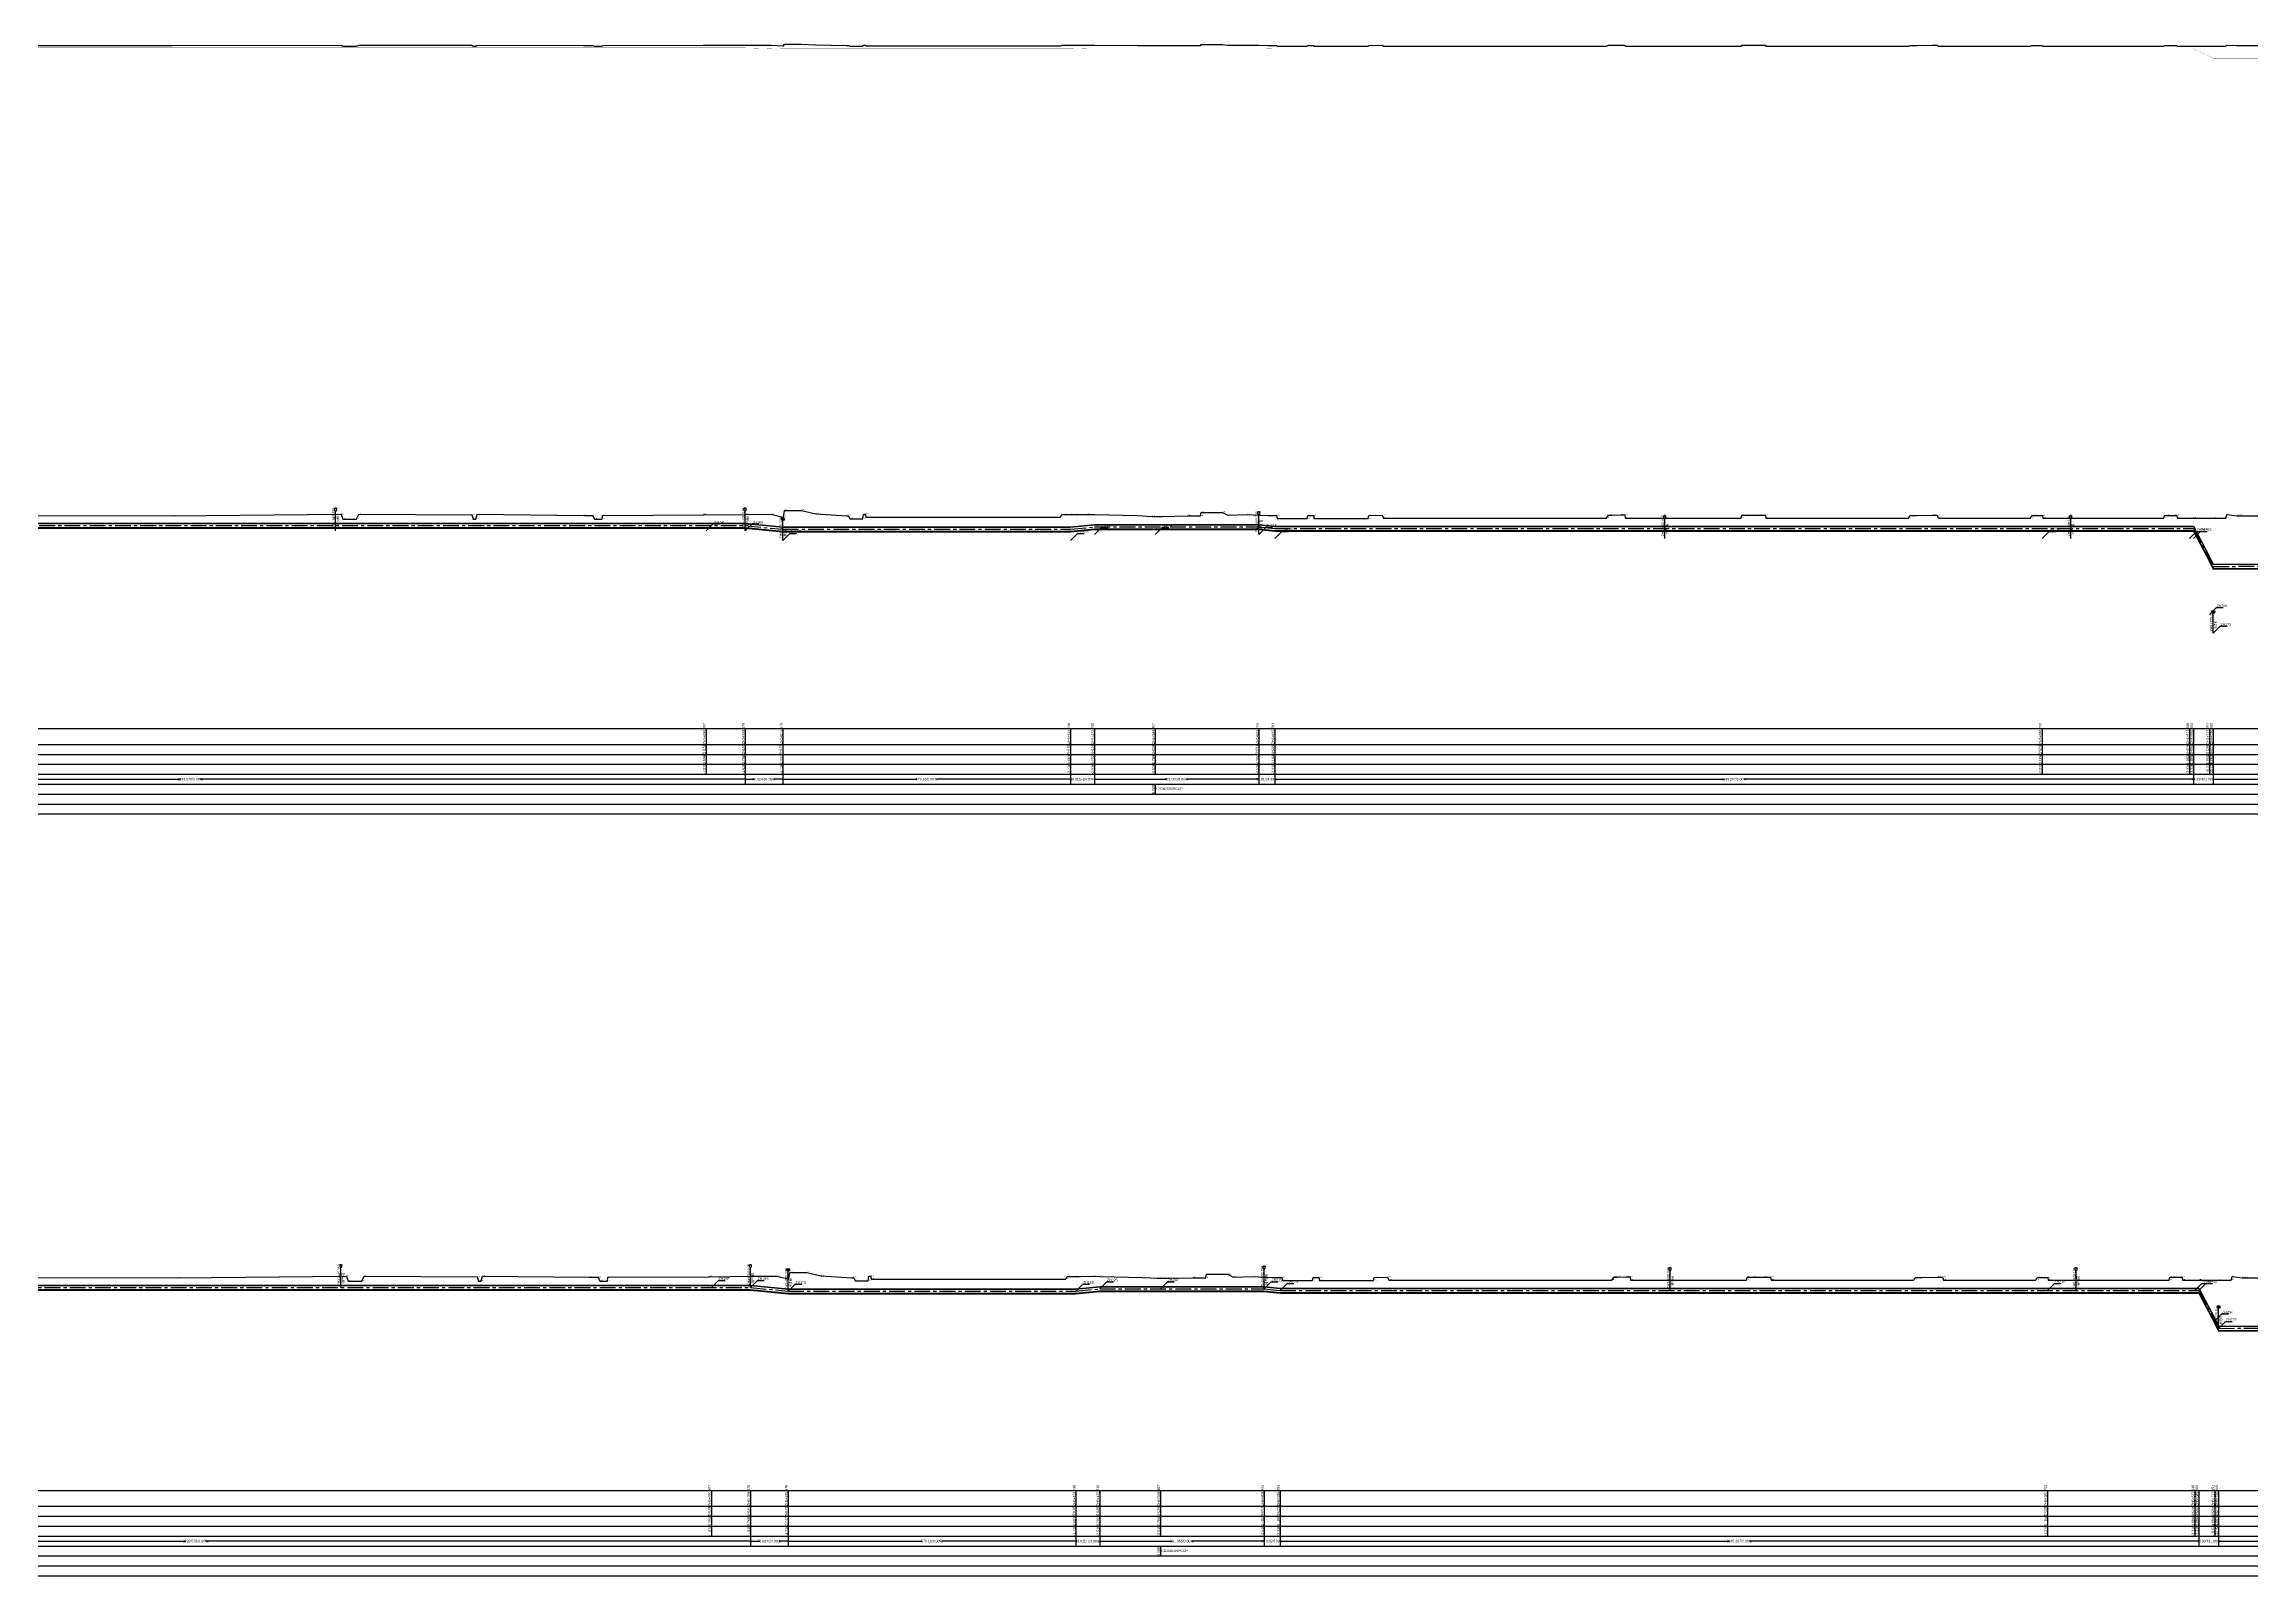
# Model space of a CAD drawing. Header units: millimetres. Extents: x 512630 to 554922, y 2378840 to 2394411.
# Drawn here: x 517593 to 522037, y 2381230 to 2384314 of the extents above; entities that cross this region are included whole.
import ezdxf
from ezdxf.enums import TextEntityAlignment as Align

# ---------------------------------------------------------------- set-up
doc = ezdxf.new("R2010")
doc.units = ezdxf.units.MM
doc.linetypes.add('CENTER', pattern=[50.8, 31.75, -6.35, 6.35, -6.35])
for name, color, linetype in [('pipe', 3, 'Continuous'), ('pipe_cen', 1, 'CENTER'), ('tab', 9, 'Continuous'), ('地形剖面', 4, 'Continuous'), ('地形剖面-交水点已修改', 6, 'Continuous'), ('水工平面管线标注', 3, 'Continuous'), ('纵面管线标注', 3, 'Continuous'), ('附属设施', 2, 'Continuous')]:
    doc.layers.add(name, color=color, linetype=linetype)
doc.styles.get("Standard").update_dxf_attribs({"font": 'arial.ttf'})

# ---------------------------------------------------------------- blocks, each defined once
blk = doc.blocks.new('qin排气阀va')
at = {"layer": '附属设施'}
for points in [[(-1.5, 22.8), (1.5, 22.8)], [(-1, 21), (-1, 22.8)], [(0, 22.8), (0, 23.55)], [(1, 21), (1, 22.8)], [(0, 0), (0, 20)]]:
    blk.add_lwpolyline(points, dxfattribs=at)
blk.add_arc((0, 21), 1, 180, 0, dxfattribs=at)
blk.add_attdef('ZH', text='', height=2.5, rotation=90, dxfattribs=at).set_placement((0, 2), align=Align.BOTTOM_LEFT)
blk.add_attdef('名称', text='', height=2.5, rotation=90, dxfattribs=at).set_placement((1, 4), align=Align.TOP_LEFT)
blk = doc.blocks.new('qin排泥阀vmud')
at = {"layer": '附属设施'}
for points in [[(-1.29, 22.2652), (1.29, 22.2652), (-1.29, 20.7348), (1.29, 20.7348), (-1.29, 22.2652)], [(0, 0), (0, 20)]]:
    blk.add_lwpolyline(points, dxfattribs=at)
blk.add_circle((0, 21.5), 1.5, dxfattribs=at)
blk.add_attdef('ZH', text='', height=2.5, rotation=89.9999985, dxfattribs=at).set_placement((0, 2), align=Align.BOTTOM_LEFT)
blk.add_attdef('名称', text='', height=2.5, rotation=89.9999985, dxfattribs=at).set_placement((1, 4), align=Align.TOP_LEFT)

msp = doc.modelspace()

# ---------------------------------------------------------------- linework, layer by layer
at = {"layer": 'pipe'}
for points in [[(513234.7, 2383185.8), (513868.4, 2383198.4), (514170.9, 2383204.4), (514263.7, 2383206.3), (514498.7, 2383211), (514581.9, 2383212.6), (515118.5, 2383223.3), (515846.5, 2383237.7), (516318.3, 2383247.1), (516723.3, 2383255.1), (516723.4, 2383255.1), (516730.7, 2383255.3), (516767.5, 2383341.8), (516770.7, 2383349.2), (518925.6, 2383349.2), (519004.3, 2383349.2), (519080.3, 2383341.6), (519659.4, 2383341.6), (519707.4, 2383346.4), (519829.6, 2383346.4)], [(513234.7, 2383185.2), (513868.4, 2383197.8), (514170.9, 2383203.8), (514263.7, 2383205.7), (514498.7, 2383210.4), (514581.9, 2383212), (515118.5, 2383222.7), (515846.5, 2383237.1), (516318.3, 2383246.5), (516723.3, 2383254.5), (516723.4, 2383254.5), (516730.7, 2383254.7), (516767.5, 2383341.2), (516770.7, 2383348.6), (518925.6, 2383348.6), (519004.3, 2383348.6), (519080.3, 2383341), (519659.4, 2383341), (519707.4, 2383345.8), (519829.6, 2383345.8)], [(513234.7, 2383177.2), (513868.4, 2383189.8), (514170.9, 2383195.8), (514263.7, 2383197.7), (514498.7, 2383202.4), (514581.9, 2383204), (515118.5, 2383214.7), (515846.5, 2383229.1), (516318.3, 2383238.5), (516723.3, 2383246.5), (516723.4, 2383246.5), (516730.7, 2383246.7), (516767.5, 2383333.2), (516770.7, 2383340.6), (518925.6, 2383340.6), (519004.3, 2383340.6), (519080.3, 2383333), (519659.4, 2383333), (519707.4, 2383337.8), (519829.6, 2383337.8)], [(513234.7, 2383176.6), (513868.4, 2383189.2), (514170.9, 2383195.2), (514263.7, 2383197.1), (514498.7, 2383201.8), (514581.9, 2383203.4), (515118.5, 2383214.1), (515846.5, 2383228.5), (516318.3, 2383237.9), (516723.3, 2383245.9), (516723.4, 2383245.9), (516730.7, 2383246.1), (516767.5, 2383332.6), (516770.7, 2383340), (518925.6, 2383340), (519004.3, 2383340), (519080.3, 2383332.4), (519659.4, 2383332.4), (519707.4, 2383337.2), (519829.6, 2383337.2)], [(513234.7, 2383175.8), (513868.4, 2383188.4), (514170.9, 2383194.4), (514263.7, 2383196.3), (514498.7, 2383201), (514581.9, 2383202.6), (515118.5, 2383213.3), (515846.5, 2383227.7), (516318.3, 2383237.1), (516723.3, 2383245.1), (516723.4, 2383245.1), (516730.7, 2383245.3), (516767.5, 2383331.8), (516770.7, 2383339.2), (518925.6, 2383339.2), (519004.3, 2383339.2), (519080.3, 2383331.6), (519659.4, 2383331.6), (519707.4, 2383336.4), (519829.6, 2383336.4)], [(519829.6, 2383346.4), (520038.5, 2383346.4), (520070.5, 2383343.2), (521614.9, 2383343.2), (521911.7, 2383343.2), (521919.7, 2383343.2), (521951.8, 2383281.8), (521959.7, 2383266.8), (524002.6, 2383275.3), (524139.8, 2383275.9), (524252.3, 2383276.4), (524823.8, 2383278.8), (525003.6, 2383279.5), (525287.8, 2383280.7), (525634.9, 2383282.2), (525912.9, 2383283.3), (526316.6, 2383285), (526485.6, 2383285.7), (526672.8, 2383286.5), (527323.5, 2383289.2)], [(519829.6, 2383345.8), (520038.5, 2383345.8), (520070.5, 2383342.6), (521614.9, 2383342.6), (521911.7, 2383342.6), (521919.7, 2383342.6), (521951.8, 2383281.2), (521959.7, 2383266.2), (524002.6, 2383274.7), (524139.8, 2383275.3), (524252.3, 2383275.8), (524823.8, 2383278.2), (525003.6, 2383278.9), (525287.8, 2383280.1), (525634.9, 2383281.6), (525912.9, 2383282.7), (526316.6, 2383284.4), (526485.6, 2383285.1), (526672.8, 2383285.9), (527323.5, 2383288.6)], [(519829.6, 2383337.8), (520038.5, 2383337.8), (520070.5, 2383334.6), (521614.9, 2383334.6), (521911.7, 2383334.6), (521919.7, 2383334.6), (521951.8, 2383273.2), (521959.7, 2383258.2), (524002.6, 2383266.7), (524139.8, 2383267.3), (524252.3, 2383267.8), (524823.8, 2383270.2), (525003.6, 2383270.9), (525287.8, 2383272.1), (525634.9, 2383273.6), (525912.9, 2383274.7), (526316.6, 2383276.4), (526485.6, 2383277.1), (526672.8, 2383277.9), (527323.5, 2383280.6)], [(519829.6, 2383337.2), (520038.5, 2383337.2), (520070.5, 2383334), (521614.9, 2383334), (521911.7, 2383334), (521919.7, 2383334), (521951.8, 2383272.6), (521959.7, 2383257.6), (524002.6, 2383266.1), (524139.8, 2383266.7), (524252.3, 2383267.2), (524823.8, 2383269.6), (525003.6, 2383270.3), (525287.8, 2383271.5), (525634.9, 2383273), (525912.9, 2383274.1), (526316.6, 2383275.8), (526485.6, 2383276.5), (526672.8, 2383277.3), (527323.5, 2383280)], [(519829.6, 2383336.4), (520038.5, 2383336.4), (520070.5, 2383333.2), (521614.9, 2383333.2), (521911.7, 2383333.2), (521919.7, 2383333.2), (521951.8, 2383271.8), (521959.7, 2383256.8), (524002.6, 2383265.3), (524139.8, 2383265.9), (524252.3, 2383266.4), (524823.8, 2383268.8), (525003.6, 2383269.5), (525287.8, 2383270.7), (525634.9, 2383272.2), (525912.9, 2383273.3), (526316.6, 2383275), (526485.6, 2383275.7), (526672.8, 2383276.5), (527323.5, 2383279.2)], [(513245.4, 2381651.7), (513879.1, 2381664.2), (514181.6, 2381670.3), (514274.4, 2381672.1), (514509.4, 2381676.8), (514592.6, 2381678.4), (515129.2, 2381689.1), (515857.2, 2381703.5), (516329, 2381712.9), (516734, 2381721), (516734.1, 2381721), (516741.4, 2381721.1), (516778.2, 2381807.6), (516781.4, 2381815), (518936.3, 2381815), (519015, 2381815), (519091, 2381807.4), (519670.1, 2381807.4), (519718.1, 2381812.2), (519840.3, 2381812.2)], [(513245.4, 2381651.1), (513879.1, 2381663.6), (514181.6, 2381669.7), (514274.4, 2381671.5), (514509.4, 2381676.2), (514592.6, 2381677.8), (515129.2, 2381688.5), (515857.2, 2381702.9), (516329, 2381712.3), (516734, 2381720.4), (516734.1, 2381720.4), (516741.4, 2381720.5), (516778.2, 2381807), (516781.4, 2381814.4), (518936.3, 2381814.4), (519015, 2381814.4), (519091, 2381806.8), (519670.1, 2381806.8), (519718.1, 2381811.6), (519840.3, 2381811.6)], [(513245.4, 2381643.1), (513879.1, 2381655.6), (514181.6, 2381661.7), (514274.4, 2381663.5), (514509.4, 2381668.2), (514592.6, 2381669.8), (515129.2, 2381680.5), (515857.2, 2381694.9), (516329, 2381704.3), (516734, 2381712.4), (516734.1, 2381712.4), (516741.4, 2381712.5), (516778.2, 2381799), (516781.4, 2381806.4), (518936.3, 2381806.4), (519015, 2381806.4), (519091, 2381798.8), (519670.1, 2381798.8), (519718.1, 2381803.6), (519840.3, 2381803.6)], [(513245.4, 2381642.5), (513879.1, 2381655), (514181.6, 2381661.1), (514274.4, 2381662.9), (514509.4, 2381667.6), (514592.6, 2381669.2), (515129.2, 2381679.9), (515857.2, 2381694.3), (516329, 2381703.7), (516734, 2381711.8), (516734.1, 2381711.8), (516741.4, 2381711.9), (516778.2, 2381798.4), (516781.4, 2381805.8), (518936.3, 2381805.8), (519015, 2381805.8), (519091, 2381798.2), (519670.1, 2381798.2), (519718.1, 2381803), (519840.3, 2381803)], [(513245.4, 2381641.7), (513879.1, 2381654.2), (514181.6, 2381660.3), (514274.4, 2381662.1), (514509.4, 2381666.8), (514592.6, 2381668.4), (515129.2, 2381679.1), (515857.2, 2381693.5), (516329, 2381702.9), (516734, 2381711), (516734.1, 2381711), (516741.4, 2381711.1), (516778.2, 2381797.6), (516781.4, 2381805), (518936.3, 2381805), (519015, 2381805), (519091, 2381797.4), (519670.1, 2381797.4), (519718.1, 2381802.2), (519840.3, 2381802.2)], [(519840.3, 2381812.2), (520049.2, 2381812.2), (520081.2, 2381809), (521625.7, 2381809), (521922.4, 2381809), (521930.4, 2381809), (521962.6, 2381747.6), (521970.4, 2381732.6), (524013.3, 2381741.1), (524150.6, 2381741.7), (524263, 2381742.2), (524834.5, 2381744.6), (525014.3, 2381745.3), (525298.5, 2381746.5), (525645.6, 2381748), (525923.6, 2381749.1), (526327.3, 2381750.8), (526496.4, 2381751.5), (526683.5, 2381752.3), (527334.2, 2381755.1)], [(519840.3, 2381811.6), (520049.2, 2381811.6), (520081.2, 2381808.4), (521625.7, 2381808.4), (521922.4, 2381808.4), (521930.4, 2381808.4), (521962.6, 2381747), (521970.4, 2381732), (524013.3, 2381740.5), (524150.6, 2381741.1), (524263, 2381741.6), (524834.5, 2381744), (525014.3, 2381744.7), (525298.5, 2381745.9), (525645.6, 2381747.4), (525923.6, 2381748.5), (526327.3, 2381750.2), (526496.4, 2381750.9), (526683.5, 2381751.7), (527334.2, 2381754.5)], [(519840.3, 2381803.6), (520049.2, 2381803.6), (520081.2, 2381800.4), (521625.7, 2381800.4), (521922.4, 2381800.4), (521930.4, 2381800.4), (521962.6, 2381739), (521970.4, 2381724), (524013.3, 2381732.5), (524150.6, 2381733.1), (524263, 2381733.6), (524834.5, 2381736), (525014.3, 2381736.7), (525298.5, 2381737.9), (525645.6, 2381739.4), (525923.6, 2381740.5), (526327.3, 2381742.2), (526496.4, 2381742.9), (526683.5, 2381743.7), (527334.2, 2381746.5)], [(519840.3, 2381803), (520049.2, 2381803), (520081.2, 2381799.8), (521625.7, 2381799.8), (521922.4, 2381799.8), (521930.4, 2381799.8), (521962.6, 2381738.4), (521970.4, 2381723.4), (524013.3, 2381731.9), (524150.6, 2381732.5), (524263, 2381733), (524834.5, 2381735.4), (525014.3, 2381736.1), (525298.5, 2381737.3), (525645.6, 2381738.8), (525923.6, 2381739.9), (526327.3, 2381741.6), (526496.4, 2381742.3), (526683.5, 2381743.1), (527334.2, 2381745.9)], [(519840.3, 2381802.2), (520049.2, 2381802.2), (520081.2, 2381799), (521625.7, 2381799), (521922.4, 2381799), (521930.4, 2381799), (521962.6, 2381737.6), (521970.4, 2381722.6), (524013.3, 2381731.1), (524150.6, 2381731.7), (524263, 2381732.2), (524834.5, 2381734.6), (525014.3, 2381735.3), (525298.5, 2381736.5), (525645.6, 2381738), (525923.6, 2381739.1), (526327.3, 2381740.8), (526496.4, 2381741.5), (526683.5, 2381742.3), (527334.2, 2381745.1)]]:
    msp.add_lwpolyline(points, dxfattribs=at)
at = {"layer": 'pipe_cen'}
for points in [[(513234.7, 2383181.2), (516723.3, 2383250.5), (516723.4, 2383250.5), (516730.7, 2383250.7), (516767.5, 2383337.2), (516770.7, 2383344.6), (519004.3, 2383344.6), (519080.3, 2383337), (519659.4, 2383337), (519707.4, 2383341.8), (520038.5, 2383341.8), (520070.5, 2383338.6), (521919.7, 2383338.6), (521959.7, 2383262.2), (527771.1, 2383286.5)], [(513245.4, 2381647.1), (516734, 2381716.4), (516734.1, 2381716.4), (516741.4, 2381716.5), (516778.2, 2381803), (516781.4, 2381810.4), (519015, 2381810.4), (519091, 2381802.8), (519670.1, 2381802.8), (519718.1, 2381807.6), (520049.2, 2381807.6), (520081.2, 2381804.4), (521930.4, 2381804.4), (521970.4, 2381728), (527781.8, 2381752.3)]]:
    msp.add_lwpolyline(points, dxfattribs=at)
at = {"layer": 'tab'}
for points in [[(513172.7, 2382935.8), (554875.9, 2382935.8)], [(518925.6, 2382935.8), (518925.6, 2382843.8)], [(519004.3, 2382935.8), (519004.3, 2382843.8)], [(519080.3, 2382935.8), (519080.3, 2382843.8)], [(519659.4, 2382935.8), (519659.4, 2382843.8)], [(519707.4, 2382935.8), (519707.4, 2382843.8)], [(519829.6, 2382935.8), (519829.6, 2382843.8)], [(520038.5, 2382935.8), (520038.5, 2382843.8)], [(520070.5, 2382935.8), (520070.5, 2382843.8)], [(521614.9, 2382935.8), (521614.9, 2382843.8)], [(521911.7, 2382935.8), (521911.7, 2382843.8)], [(521919.7, 2382935.8), (521919.7, 2382843.8)], [(521951.8, 2382935.8), (521951.8, 2382843.8)], [(521959.7, 2382935.8), (521959.7, 2382843.8)], [(513172.7, 2382903.8), (554875.9, 2382903.8)], [(513172.7, 2382883.8), (554875.9, 2382883.8)], [(513172.7, 2382863.8), (554875.9, 2382863.8)], [(513172.7, 2382843.8), (554875.9, 2382843.8)], [(513172.7, 2382823.8), (554875.9, 2382823.8)], [(516770.7, 2382833.8), (516773.7, 2382833.8), (517867.5, 2382833.8)], [(519004.3, 2382833.8), (519001.3, 2382833.8), (517907.5, 2382833.8)], [(519004.3, 2382843.8), (519004.3, 2382823.8)], [(519004.3, 2382833.8), (519007.3, 2382833.8), (519022.3, 2382833.8)], [(519080.3, 2382833.8), (519077.3, 2382833.8), (519062.3, 2382833.8)], [(519080.3, 2382843.8), (519080.3, 2382823.8)], [(519080.3, 2382833.8), (519083.3, 2382833.8), (519349.8, 2382833.8)], [(519659.4, 2382833.8), (519656.4, 2382833.8), (519389.8, 2382833.8)], [(519659.4, 2382843.8), (519659.4, 2382823.8)], [(519707.4, 2382843.8), (519707.4, 2382823.8)], [(519707.4, 2382833.8), (519710.4, 2382833.8), (519853, 2382833.8)], [(519829.6, 2382823.8), (519829.6, 2382803.8)], [(520038.5, 2382833.8), (520035.5, 2382833.8), (519893, 2382833.8)], [(520038.5, 2382843.8), (520038.5, 2382823.8)], [(520070.5, 2382843.8), (520070.5, 2382823.8)], [(520070.5, 2382833.8), (520073.5, 2382833.8), (520975.1, 2382833.8)], [(521919.7, 2382833.8), (521916.7, 2382833.8), (521015.1, 2382833.8)], [(521919.7, 2382843.8), (521919.7, 2382823.8)], [(521959.7, 2382843.8), (521959.7, 2382823.8)], [(521959.7, 2382833.8), (521962.7, 2382833.8), (524845.4, 2382833.8)], [(513172.7, 2382803.8), (554875.9, 2382803.8)], [(513172.7, 2382783.8), (554875.9, 2382783.8)], [(513172.7, 2382763.8), (554875.9, 2382763.8)], [(513183.4, 2381401.7), (554886.6, 2381401.7)], [(518936.3, 2381401.7), (518936.3, 2381309.7)], [(519015, 2381401.7), (519015, 2381309.7)], [(519091, 2381401.7), (519091, 2381309.7)], [(519670.1, 2381401.7), (519670.1, 2381309.7)], [(519718.1, 2381401.7), (519718.1, 2381309.7)], [(519840.3, 2381401.7), (519840.3, 2381309.7)], [(520049.2, 2381401.7), (520049.2, 2381309.7)], [(520081.2, 2381401.7), (520081.2, 2381309.7)], [(521625.7, 2381401.7), (521625.7, 2381309.7)], [(521922.4, 2381401.7), (521922.4, 2381309.7)], [(521930.4, 2381401.7), (521930.4, 2381309.7)], [(521962.6, 2381401.7), (521962.6, 2381309.7)], [(521970.4, 2381401.7), (521970.4, 2381309.7)], [(513183.4, 2381369.7), (554886.6, 2381369.7)], [(513183.4, 2381349.7), (554886.6, 2381349.7)], [(513183.4, 2381329.7), (554886.6, 2381329.7)], [(513183.4, 2381309.7), (554886.6, 2381309.7)], [(519015, 2381309.7), (519015, 2381289.7)], [(519091, 2381309.7), (519091, 2381289.7)], [(519670.1, 2381309.7), (519670.1, 2381289.7)], [(519718.1, 2381309.7), (519718.1, 2381289.7)], [(520049.2, 2381309.7), (520049.2, 2381289.7)], [(520081.2, 2381309.7), (520081.2, 2381289.7)], [(521930.4, 2381309.7), (521930.4, 2381289.7)], [(521970.4, 2381309.7), (521970.4, 2381289.7)], [(513183.4, 2381289.7), (554886.6, 2381289.7)], [(513183.4, 2381269.7), (554886.6, 2381269.7)], [(516781.4, 2381299.7), (516784.4, 2381299.7), (517878.2, 2381299.7)], [(519015, 2381299.7), (519012, 2381299.7), (517918.2, 2381299.7)], [(519015, 2381299.7), (519018, 2381299.7), (519033, 2381299.7)], [(519091, 2381299.7), (519088, 2381299.7), (519073, 2381299.7)], [(519091, 2381299.7), (519094, 2381299.7), (519360.6, 2381299.7)], [(519670.1, 2381299.7), (519667.1, 2381299.7), (519400.6, 2381299.7)], [(519718.1, 2381299.7), (519721.1, 2381299.7), (519863.7, 2381299.7)], [(519840.3, 2381289.7), (519840.3, 2381269.7)], [(520049.2, 2381299.7), (520046.2, 2381299.7), (519903.7, 2381299.7)], [(520081.2, 2381299.7), (520084.2, 2381299.7), (520985.8, 2381299.7)], [(521930.4, 2381299.7), (521927.4, 2381299.7), (521025.8, 2381299.7)], [(521970.4, 2381299.7), (521973.4, 2381299.7), (524856.1, 2381299.7)], [(513183.4, 2381249.7), (554886.6, 2381249.7)], [(513183.4, 2381229.7), (554886.6, 2381229.7)]]:
    msp.add_lwpolyline(points, dxfattribs=at)
at = {"layer": '地形剖面', "color": 56, "linetype": 'Continuous'}
msp.add_lwpolyline([(516863, 2384311.3), (517851.5, 2384311.1), (518191.3, 2384312), (518194.4, 2384309.5), (518222, 2384309.5), (518226.6, 2384312), (518453.9, 2384311.6), (518456.9, 2384309.5), (518462.3, 2384309.5), (518464.6, 2384312), (518679.2, 2384311.4), (518697.9, 2384311.4), (518701, 2384309.5), (518716.6, 2384309.5), (518717.3, 2384311.4), (518919.6, 2384311.7), (518921, 2384311.7), (519004.3, 2384311.8), (519057, 2384312), (519080.3, 2384310.5), (519081.3, 2384310.5), (519083.5, 2384313.9), (519117.9, 2384313.9), (519146.9, 2384312.2), (519208.2, 2384311.2), (519212.3, 2384311.2), (519215.4, 2384309.7), (519241.4, 2384309.7), (519242.8, 2384311.9), (519246.9, 2384311.9), (519247.6, 2384310.5), (519639.2, 2384310.5), (519641.7, 2384311.8), (519659.4, 2384311.8), (519668.6, 2384311.8), (519693.7, 2384311.9), (519707.4, 2384311.8), (519793.9, 2384311.3), (519824, 2384310.9), (519843.9, 2384310.9), (519894.5, 2384311.2), (519920.9, 2384311.1), (519922.3, 2384312.9), (519965.1, 2384312.9), (519975.9, 2384311.5), (520015.3, 2384311.8), (520038.5, 2384311.5), (520056.4, 2384311.3), (520065.5, 2384311.3), (520070.5, 2384311.3), (520074.2, 2384311.3), (520075.3, 2384309.8), (520135.8, 2384309.8), (520137, 2384311.3), (520149, 2384311.3), (520149.4, 2384309.8), (520258.6, 2384309.8), (520259.7, 2384311.3), (520286.9, 2384311.5), (520289.1, 2384310), (520738.1, 2384310), (520742, 2384311.5), (520749.4, 2384311.5), (520767.1, 2384311.6), (520775.3, 2384311.6), (520775.9, 2384310), (521009.3, 2384310), (521010.5, 2384311.5), (521023.4, 2384311.5), (521045.2, 2384311.5), (521057.8, 2384311.5), (521058.7, 2384310), (521346.2, 2384310), (521348.6, 2384311.3), (521363.3, 2384311.3), (521394.7, 2384311.5), (521404.2, 2384311.5), (521405.6, 2384310), (521592, 2384310), (521594.7, 2384311.3), (521600.6, 2384311.3), (521613.2, 2384311.3), (521616, 2384311.3), (521616.6, 2384310), (521860.1, 2384310), (521861.6, 2384311.4), (521866.1, 2384311.4), (521880.2, 2384311.4), (521886.2, 2384311.4), (521886.8, 2384310), (521919.7, 2384310), (521959.7, 2384310), (521984.9, 2384310), (521987, 2384311.8), (522007.3, 2384311.2), (522013.4, 2384311.2), (522055.8, 2384311.1)], dxfattribs=at)
at = {"layer": '地形剖面'}
for points in [[(516863, 2383364.6), (517851.5, 2383363.8), (518191.3, 2383367.4), (518194.4, 2383357.4), (518222, 2383357.4), (518226.6, 2383367.4), (518453.9, 2383365.8), (518456.9, 2383357.4), (518462.3, 2383357.4), (518464.6, 2383367.4), (518679.2, 2383365), (518697.9, 2383365), (518701, 2383357.4), (518716.6, 2383357.4), (518717.3, 2383365), (518919.6, 2383366.2), (518921, 2383366.2), (519004.3, 2383366.9), (519004.3, 2383366.9), (519057, 2383367.4), (519080.3, 2383361.7), (519080.3, 2383361.7), (519081.3, 2383361.4), (519083.5, 2383375), (519117.9, 2383375), (519146.9, 2383368.2), (519208.2, 2383364.2), (519212.3, 2383364.2), (519215.4, 2383358.2), (519241.4, 2383358.2), (519242.8, 2383367), (519246.9, 2383367), (519247.6, 2383361.4), (519639.2, 2383361.4), (519641.7, 2383366.6), (519659.4, 2383366.6), (519659.4, 2383366.6), (519668.6, 2383366.6), (519693.7, 2383367), (519707.4, 2383366.7), (519707.4, 2383366.7), (519793.9, 2383364.6), (519824, 2383363), (519843.9, 2383363), (519894.5, 2383364.2), (519920.9, 2383363.8), (519922.3, 2383371), (519965.1, 2383371), (519975.9, 2383365.4), (520015.3, 2383366.6), (520038.5, 2383365.5), (520038.5, 2383365.5), (520056.4, 2383364.6), (520065.5, 2383364.6), (520070.5, 2383364.6), (520070.5, 2383364.6), (520074.2, 2383364.6), (520075.3, 2383358.6), (520135.8, 2383358.6), (520137, 2383364.6), (520149, 2383364.6), (520149.4, 2383358.6), (520258.6, 2383358.6), (520259.7, 2383364.6), (520286.9, 2383365.4), (520289.1, 2383359.4), (520738.1, 2383359.4), (520742, 2383365.4), (520749.4, 2383365.4), (520767.1, 2383365.8), (520775.3, 2383365.8), (520775.9, 2383359.4), (521009.3, 2383359.4), (521010.5, 2383365.4), (521023.4, 2383365.4), (521045.2, 2383365.4), (521057.8, 2383365.4), (521058.7, 2383359.4), (521346.2, 2383359.4), (521348.6, 2383364.6), (521363.3, 2383364.6), (521394.7, 2383365.4), (521404.2, 2383365.4), (521405.6, 2383359.4), (521592, 2383359.4), (521594.7, 2383364.6), (521600.6, 2383364.6), (521613.2, 2383364.6), (521616, 2383364.6), (521616.6, 2383359.4), (521860.1, 2383359.4), (521861.6, 2383365), (521866.1, 2383365), (521880.2, 2383365), (521886.2, 2383365), (521886.8, 2383359.4), (521919.7, 2383359.4), (521919.7, 2383359.4), (521959.7, 2383359.4), (521959.7, 2383359.4), (521984.9, 2383359.4), (521987, 2383366.6), (522007.3, 2383364.2), (522013.4, 2383364.2), (522055.8, 2383363.8)], [(516873.7, 2381830.4), (517862.2, 2381829.6), (518202, 2381833.2), (518205.1, 2381823.2), (518232.7, 2381823.2), (518237.4, 2381833.2), (518464.6, 2381831.6), (518467.6, 2381823.2), (518473, 2381823.2), (518475.4, 2381833.2), (518689.9, 2381830.8), (518708.6, 2381830.8), (518711.7, 2381823.2), (518727.4, 2381823.2), (518728.1, 2381830.8), (518930.3, 2381832), (518931.7, 2381832), (519015, 2381832.8), (519015, 2381832.8), (519067.7, 2381833.2), (519091, 2381827.5), (519091, 2381827.5), (519092, 2381827.2), (519094.2, 2381840.8), (519128.6, 2381840.8), (519157.6, 2381834), (519218.9, 2381830), (519223, 2381830), (519226.1, 2381824), (519252.1, 2381824), (519253.6, 2381832.8), (519257.6, 2381832.8), (519258.3, 2381827.2), (519649.9, 2381827.2), (519652.5, 2381832.4), (519670.1, 2381832.4), (519670.1, 2381832.4), (519679.3, 2381832.4), (519704.4, 2381832.8), (519718.1, 2381832.5), (519718.1, 2381832.5), (519804.7, 2381830.4), (519834.7, 2381828.8), (519854.6, 2381828.8), (519905.2, 2381830), (519931.6, 2381829.6), (519933.1, 2381836.8), (519975.8, 2381836.8), (519986.6, 2381831.2), (520026, 2381832.4), (520049.2, 2381831.3), (520049.2, 2381831.3), (520067.1, 2381830.4), (520076.2, 2381830.4), (520081.2, 2381830.4), (520081.2, 2381830.4), (520084.9, 2381830.4), (520086, 2381824.4), (520146.5, 2381824.4), (520147.8, 2381830.4), (520159.7, 2381830.4), (520160.1, 2381824.4), (520269.3, 2381824.4), (520270.4, 2381830.4), (520297.6, 2381831.2), (520299.8, 2381825.2), (520748.8, 2381825.2), (520752.7, 2381831.2), (520760.1, 2381831.2), (520777.8, 2381831.6), (520786, 2381831.6), (520786.6, 2381825.2), (521020, 2381825.2), (521021.3, 2381831.2), (521034.1, 2381831.2), (521055.9, 2381831.2), (521068.6, 2381831.2), (521069.5, 2381825.2), (521357, 2381825.2), (521359.3, 2381830.4), (521374, 2381830.4), (521405.4, 2381831.2), (521414.9, 2381831.2), (521416.3, 2381825.2), (521602.8, 2381825.2), (521605.4, 2381830.4), (521611.4, 2381830.4), (521623.9, 2381830.4), (521626.7, 2381830.4), (521627.3, 2381825.2), (521870.8, 2381825.2), (521872.3, 2381830.8), (521876.8, 2381830.8), (521890.9, 2381830.8), (521896.9, 2381830.8), (521897.5, 2381825.2), (521930.4, 2381825.2), (521930.4, 2381825.2), (521970.4, 2381825.2), (521970.4, 2381825.2), (521995.7, 2381825.2), (521997.7, 2381832.4), (522018.1, 2381830), (522024.1, 2381830), (522066.5, 2381829.6)]]:
    msp.add_lwpolyline(points, dxfattribs=at)
at = {"layer": '地形剖面-交水点已修改', "color": 1, "linetype": 'CENTER', "const_width": 0.25}
msp.add_lwpolyline([(513234.7, 2384265.4), (516730.7, 2384282.8), (516770.7, 2384306.3), (519004.3, 2384306.3), (519080.3, 2384304.4), (519659.4, 2384304.4), (519707.4, 2384305.6), (520038.5, 2384305.6), (520070.5, 2384304.8), (521919.7, 2384304.8), (521959.7, 2384285.6), (524139.8, 2384287.9), (524823.8, 2384288.6), (527782.7, 2384291.7), (527822.7, 2384304.2), (529416.9, 2384304.2), (529808.6, 2384304.9), (530661.5, 2384304.9), (530713.4, 2384304.5), (530992.7, 2384304.5), (531032.7, 2384293.4), (533269.7, 2384291.2), (533289.7, 2384304), (533623.7, 2384304)], dxfattribs=at)
at = {"layer": '纵面管线标注', "color": 9}
for points in [[(518925.6, 2383333.7), (518939.7, 2383347.8), (518953.2, 2383347.8)], [(519004.3, 2383333.7), (519018.4, 2383347.8), (519031.9, 2383347.8)], [(519080.3, 2383314.7), (519094.4, 2383328.8), (519107.9, 2383328.8)], [(519659.4, 2383314.7), (519673.6, 2383328.8), (519687.1, 2383328.8)], [(519707.4, 2383326.7), (519721.6, 2383340.8), (519735.1, 2383340.8)], [(519829.6, 2383326.7), (519843.7, 2383340.8), (519857.2, 2383340.8)], [(520038.5, 2383326.7), (520052.6, 2383340.8), (520066.1, 2383340.8)], [(520070.5, 2383318.7), (520084.6, 2383332.8), (520098.1, 2383332.8)], [(521614.9, 2383318.7), (521629.1, 2383332.8), (521642.6, 2383332.8)], [(521911.7, 2383318.7), (521925.9, 2383332.8), (521939.4, 2383332.8)], [(521919.7, 2383318.7), (521933.8, 2383332.8), (521947.3, 2383332.8)], [(521951.8, 2383165.1), (521966, 2383179.2), (521979.5, 2383179.2)], [(521959.7, 2383127.6), (521973.8, 2383141.7), (521987.3, 2383141.7)], [(518936.3, 2381810.4), (518950.4, 2381824.6), (518963.9, 2381824.6)], [(519015, 2381810.4), (519029.1, 2381824.6), (519042.6, 2381824.6)], [(519091, 2381802.8), (519105.1, 2381817), (519118.6, 2381817)], [(519670.1, 2381802.8), (519684.3, 2381817), (519697.8, 2381817)], [(519718.1, 2381807.6), (519732.3, 2381821.8), (519745.8, 2381821.8)], [(519840.3, 2381807.6), (519854.4, 2381821.8), (519867.9, 2381821.8)], [(520049.2, 2381807.6), (520063.3, 2381821.8), (520076.8, 2381821.8)], [(520081.2, 2381804.4), (520095.3, 2381818.6), (520108.8, 2381818.6)], [(521625.7, 2381804.4), (521639.8, 2381818.6), (521653.3, 2381818.6)], [(521922.4, 2381804.4), (521936.6, 2381818.6), (521950.1, 2381818.6)], [(521930.4, 2381804.4), (521944.5, 2381818.6), (521958, 2381818.6)], [(521962.6, 2381743), (521976.7, 2381757.1), (521990.2, 2381757.1)], [(521970.4, 2381728), (521984.5, 2381742.1), (521998, 2381742.1)]]:
    msp.add_lwpolyline(points, dxfattribs=at)

# ---------------------------------------------------------------- block references
at = {"layer": '附属设施', "xscale": 2, "yscale": 2, "zscale": 2}
for p, values in [((518180, 2383333.7), {'ZH': 'ZH4+945.353', '名称': '排气阀'}), ((519004.3, 2383333.7), {'ZH': 'ZH5+769.578', '名称': '排气阀'}), ((520038.5, 2383326.7), {'ZH': 'ZH6+803.793', '名称': '排气阀'}), ((520855.6, 2383318.7), {'ZH': 'ZH7+620.949', '名称': '排气阀'}), ((521672.8, 2383318.7), {'ZH': 'ZH8+438.105', '名称': '排气阀'}), ((518190.8, 2381810.4), {'ZH': 'ZH4+945.353', '名称': '排气阀'}), ((519015, 2381810.4), {'ZH': 'ZH5+769.578', '名称': '排气阀'}), ((520049.2, 2381807.6), {'ZH': 'ZH6+803.793', '名称': '排气阀'}), ((520866.4, 2381804.4), {'ZH': 'ZH7+620.949', '名称': '排气阀'}), ((521683.5, 2381804.4), {'ZH': 'ZH8+438.105', '名称': '排气阀'})]:
    msp.add_blockref('qin排气阀va', p, dxfattribs=at).add_auto_attribs(values)
at = {"layer": '附属设施'}
ref = msp.add_blockref('qin排泥阀vmud', (519080.3, 2383314.7), dxfattribs=dict(at, xscale=2, yscale=2, zscale=2))
ref.add_attrib('ZH', 'ZH5+845.578', dxfattribs={"height": 5, "rotation": 90, "width": 0.8}).set_placement((519080.3, 2383318.7), align=Align.BOTTOM_LEFT)
ref.add_attrib('名称', '排泥阀', dxfattribs={"height": 5, "rotation": 90, "width": 0.8}).set_placement((519082.3, 2383322.7), align=Align.TOP_LEFT)
ref = msp.add_blockref('qin排泥阀vmud', (521959.7, 2383127.6), dxfattribs=dict(at, xscale=2, yscale=2, zscale=2))
ref.add_attrib('ZH', 'ZH8+725.0', dxfattribs={"height": 5, "rotation": 90, "width": 0.8}).set_placement((521959.7, 2383131.6), align=Align.BOTTOM_LEFT)
ref.add_attrib('名称', '排泥阀', dxfattribs={"height": 5, "rotation": 90, "width": 0.8}).set_placement((521961.7, 2383135.6), align=Align.TOP_LEFT)
ref = msp.add_blockref('qin排泥阀vmud', (519091, 2381802.8), dxfattribs=dict(at, xscale=2, yscale=2, zscale=2))
ref.add_attrib('ZH', 'ZH5+845.578', dxfattribs={"height": 5, "rotation": 90, "width": 0.8}).set_placement((519091, 2381806.8), align=Align.BOTTOM_LEFT)
ref.add_attrib('名称', '排泥阀', dxfattribs={"height": 5, "rotation": 90, "width": 0.8}).set_placement((519093, 2381810.8), align=Align.TOP_LEFT)
ref = msp.add_blockref('qin排泥阀vmud', (521970.4, 2381728), dxfattribs=dict(at, xscale=2, yscale=2, zscale=2))
ref.add_attrib('ZH', 'ZH8+725.0', dxfattribs={"height": 5, "rotation": 90, "width": 0.8}).set_placement((521970.4, 2381732), align=Align.BOTTOM_LEFT)
ref.add_attrib('名称', '排泥阀', dxfattribs={"height": 5, "rotation": 90, "width": 0.8}).set_placement((521972.4, 2381736), align=Align.TOP_LEFT)

# ---------------------------------------------------------------- texts
at = {"layer": 'tab', "color": 3}
for s, p in [('ZH5+690.907', (518924.5, 2382904.3)), ('ZH5+769.578', (519003.2, 2382904.3)), ('ZH5+845.578', (519079.2, 2382904.3)), ('ZH6+424.738', (519658.3, 2382904.3)), ('ZH6+472.738', (519706.3, 2382904.3)), ('ZH6+594.907', (519828.5, 2382904.3)), ('ZH6+803.793', (520037.4, 2382904.3)), ('ZH6+835.793', (520069.4, 2382904.3)), ('ZH8+380.253', (521613.8, 2382904.3)), ('ZH8+677.046', (521910.6, 2382904.3)), ('ZH8+685.000', (521918.6, 2382904.3)), ('ZH8+717.151', (521950.7, 2382904.3)), ('ZH8+725.000', (521958.6, 2382904.3)), ('3.594', (518924.5, 2382864.3)), ('-1.816', (518924.5, 2382844.3)), ('3.768', (519003.2, 2382864.3)), ('-1.816', (519003.2, 2382844.3)), ('2.447', (519079.2, 2382864.3)), ('-3.716', (519079.2, 2382844.3)), ('3.684', (519658.3, 2382864.3)), ('-3.716', (519658.3, 2382844.3)), ('3.702', (519706.3, 2382864.3)), ('-2.516', (519706.3, 2382844.3)), ('2.784', (519828.5, 2382864.3)), ('-2.516', (519828.5, 2382844.3)), ('3.402', (520037.4, 2382864.3)), ('-2.516', (520037.4, 2382844.3)), ('3.184', (520069.4, 2382864.3)), ('-3.316', (520069.4, 2382844.3)), ('3.184', (521613.8, 2382864.3)), ('-3.316', (521613.8, 2382844.3)), ('1.884', (521910.6, 2382864.3)), ('-3.316', (521910.6, 2382844.3)), ('1.884', (521918.6, 2382864.3)), ('-3.316', (521918.6, 2382844.3)), ('1.884', (521950.7, 2382864.3)), ('-18.676', (521950.7, 2382844.3)), ('1.884', (521958.6, 2382864.3)), ('-22.426', (521958.6, 2382844.3)), ('ZH5+690.907', (518935.2, 2381370.2)), ('ZH5+769.578', (519013.9, 2381370.2)), ('ZH5+845.578', (519089.9, 2381370.2)), ('ZH6+424.738', (519669, 2381370.2)), ('ZH6+472.738', (519717, 2381370.2)), ('ZH6+594.907', (519839.2, 2381370.2)), ('ZH6+803.793', (520048.1, 2381370.2)), ('ZH6+835.793', (520080.1, 2381370.2)), ('ZH8+380.253', (521624.6, 2381370.2)), ('ZH8+677.046', (521921.3, 2381370.2)), ('ZH8+685.000', (521929.3, 2381370.2)), ('ZH8+717.151', (521961.5, 2381370.2)), ('ZH8+725.000', (521969.3, 2381370.2)), ('3.594', (518935.2, 2381330.2)), ('-1.816', (518935.2, 2381310.2)), ('3.768', (519013.9, 2381330.2)), ('-1.816', (519013.9, 2381310.2)), ('2.447', (519089.9, 2381330.2)), ('-3.716', (519089.9, 2381310.2)), ('3.684', (519669, 2381330.2)), ('-3.716', (519669, 2381310.2)), ('3.702', (519717, 2381330.2)), ('-2.516', (519717, 2381310.2)), ('2.784', (519839.2, 2381330.2)), ('-2.516', (519839.2, 2381310.2)), ('3.402', (520048.1, 2381330.2)), ('-2.516', (520048.1, 2381310.2)), ('3.184', (520080.1, 2381330.2)), ('-3.316', (520080.1, 2381310.2)), ('3.184', (521624.6, 2381330.2)), ('-3.316', (521624.6, 2381310.2)), ('1.884', (521921.3, 2381330.2)), ('-3.316', (521921.3, 2381310.2)), ('1.884', (521929.3, 2381330.2)), ('-3.316', (521929.3, 2381310.2)), ('1.884', (521961.5, 2381330.2)), ('-18.676', (521961.5, 2381310.2)), ('1.884', (521969.3, 2381330.2)), ('-22.426', (521969.3, 2381310.2))]:
    msp.add_text(s, height=5, rotation=90, dxfattribs=at).set_placement(p)
for s, p in [('ZH26K', (521951.8, 2382893.8)), ('ZH15P', (518925.6, 2382893.8)), ('ZH16S', (519004.3, 2382893.8)), ('ZH17S', (519080.3, 2382893.8)), ('ZH18S', (519659.4, 2382893.8)), ('ZH19S', (519707.4, 2382893.8)), ('ZH20P', (519829.6, 2382893.8)), ('ZH21S', (520038.5, 2382893.8)), ('ZH22S', (520070.5, 2382893.8)), ('ZH23P', (521614.9, 2382893.8)), ('ZH24P', (521911.7, 2382893.8)), ('ZH25S', (521919.7, 2382893.8)), ('ZH27S', (521959.7, 2382893.8)), ('ZH15P', (518936.3, 2381359.7)), ('ZH16S', (519015, 2381359.7)), ('ZH17S', (519091, 2381359.7)), ('ZH18S', (519670.1, 2381359.7)), ('ZH19S', (519718.1, 2381359.7)), ('ZH20P', (519840.3, 2381359.7)), ('ZH21S', (520049.2, 2381359.7)), ('ZH22S', (520081.2, 2381359.7)), ('ZH23P', (521625.7, 2381359.7)), ('ZH24P', (521922.4, 2381359.7)), ('ZH25S', (521930.4, 2381359.7)), ('ZH26K', (521962.6, 2381359.7)), ('ZH27S', (521970.4, 2381359.7))]:
    msp.add_text(s, height=5, rotation=90, dxfattribs=at).set_placement(p, align=Align.BOTTOM_CENTER)
for s, p in [('2233.578/0.00‰', (517887.5, 2382833.8)), ('76.024/24.99‰', (519042.3, 2382833.8)), ('579.16/0.00‰', (519369.8, 2382833.8)), ('48.015/-24.99‰', (519683.4, 2382833.8)), ('331.055/0.00‰', (519873, 2382833.8)), ('32.01/24.99‰', (520054.5, 2382833.8)), ('1849.207/0.00‰', (520995.1, 2382833.8)), ('44.33/431.08‰', (521939.7, 2382833.8)), ('2233.578/0.00‰', (517898.2, 2381299.7)), ('76.024/24.99‰', (519053, 2381299.7)), ('579.16/0.00‰', (519380.6, 2381299.7)), ('48.015/-24.99‰', (519694.1, 2381299.7)), ('331.055/0.00‰', (519883.7, 2381299.7)), ('32.01/24.99‰', (520065.2, 2381299.7)), ('1849.207/0.00‰', (521005.8, 2381299.7)), ('44.33/431.08‰', (521950.4, 2381299.7))]:
    msp.add_text(s, height=5, dxfattribs=at).set_placement(p, align=Align.MIDDLE_CENTER)
at = {"layer": '地形剖面', "color": 9}
for s, p in [('2.98', (517851.5, 2383363.8)), ('3.88', (518191.3, 2383367.4)), ('1.38', (518194.4, 2383357.4)), ('1.38', (518222, 2383357.4)), ('3.88', (518226.6, 2383367.4)), ('3.48', (518453.9, 2383365.8)), ('1.38', (518456.9, 2383357.4)), ('1.38', (518462.3, 2383357.4)), ('3.88', (518464.6, 2383367.4)), ('3.28', (518679.2, 2383365)), ('3.28', (518697.9, 2383365)), ('1.38', (518701, 2383357.4)), ('1.38', (518716.6, 2383357.4)), ('3.28', (518717.3, 2383365)), ('3.58', (518919.6, 2383366.2)), ('3.58', (518921, 2383366.2)), ('3.77', (519004.3, 2383366.9)), ('3.77', (519004.3, 2383366.9)), ('3.88', (519057, 2383367.4)), ('2.45', (519080.3, 2383361.7)), ('2.45', (519080.3, 2383361.7)), ('2.38', (519081.3, 2383361.4)), ('5.78', (519083.5, 2383375)), ('5.78', (519117.9, 2383375)), ('4.08', (519146.9, 2383368.2)), ('3.08', (519208.2, 2383364.2)), ('3.08', (519212.3, 2383364.2)), ('1.58', (519215.4, 2383358.2)), ('1.58', (519241.4, 2383358.2)), ('3.78', (519242.8, 2383367)), ('3.78', (519246.9, 2383367)), ('2.38', (519247.6, 2383361.4)), ('2.38', (519639.2, 2383361.4)), ('3.68', (519641.7, 2383366.6)), ('3.68', (519659.4, 2383366.6)), ('3.68', (519659.4, 2383366.6)), ('3.68', (519668.6, 2383366.6)), ('3.78', (519693.7, 2383367)), ('3.7', (519707.4, 2383366.7)), ('3.7', (519707.4, 2383366.7)), ('3.18', (519793.9, 2383364.6)), ('2.78', (519824, 2383363)), ('2.78', (519843.9, 2383363)), ('3.08', (519894.5, 2383364.2)), ('2.98', (519920.9, 2383363.8)), ('4.78', (519922.3, 2383371)), ('4.78', (519965.1, 2383371)), ('3.38', (519975.9, 2383365.4)), ('3.68', (520015.3, 2383366.6)), ('3.4', (520038.5, 2383365.5)), ('3.4', (520038.5, 2383365.5)), ('3.18', (520056.4, 2383364.6)), ('3.18', (520065.5, 2383364.6)), ('3.18', (520070.5, 2383364.6)), ('3.18', (520070.5, 2383364.6)), ('3.18', (520074.2, 2383364.6)), ('1.68', (520075.3, 2383358.6)), ('1.68', (520135.8, 2383358.6)), ('3.18', (520137, 2383364.6)), ('3.18', (520149, 2383364.6)), ('1.68', (520149.4, 2383358.6)), ('1.68', (520258.6, 2383358.6)), ('3.18', (520259.7, 2383364.6)), ('3.38', (520286.9, 2383365.4)), ('1.88', (520289.1, 2383359.4)), ('1.88', (520738.1, 2383359.4)), ('3.38', (520742, 2383365.4)), ('3.38', (520749.4, 2383365.4)), ('3.48', (520767.1, 2383365.8)), ('3.48', (520775.3, 2383365.8)), ('1.88', (520775.9, 2383359.4)), ('1.88', (521009.3, 2383359.4)), ('3.38', (521010.5, 2383365.4)), ('3.38', (521023.4, 2383365.4)), ('3.38', (521045.2, 2383365.4)), ('3.38', (521057.8, 2383365.4)), ('1.88', (521058.7, 2383359.4)), ('1.88', (521346.2, 2383359.4)), ('3.18', (521348.6, 2383364.6)), ('3.18', (521363.3, 2383364.6)), ('3.38', (521394.7, 2383365.4)), ('3.38', (521404.2, 2383365.4)), ('1.88', (521405.6, 2383359.4)), ('1.88', (521592, 2383359.4)), ('3.18', (521594.7, 2383364.6)), ('3.18', (521600.6, 2383364.6)), ('3.18', (521613.2, 2383364.6)), ('3.18', (521616, 2383364.6)), ('1.88', (521616.6, 2383359.4)), ('1.88', (521860.1, 2383359.4)), ('3.28', (521861.6, 2383365)), ('3.28', (521866.1, 2383365)), ('3.28', (521880.2, 2383365)), ('3.28', (521886.2, 2383365)), ('1.88', (521886.8, 2383359.4)), ('1.88', (521919.7, 2383359.4)), ('1.88', (521919.7, 2383359.4)), ('1.88', (521959.7, 2383359.4)), ('1.88', (521959.7, 2383359.4)), ('1.88', (521984.9, 2383359.4)), ('3.68', (521987, 2383366.6)), ('3.08', (522007.3, 2383364.2)), ('3.08', (522013.4, 2383364.2)), ('5.78', (519094.2, 2381840.8)), ('5.78', (519128.6, 2381840.8)), ('4.78', (519933.1, 2381836.8)), ('4.78', (519975.8, 2381836.8)), ('2.98', (517862.2, 2381829.6)), ('3.88', (518202, 2381833.2)), ('1.38', (518205.1, 2381823.2)), ('1.38', (518232.7, 2381823.2)), ('3.88', (518237.4, 2381833.2)), ('3.48', (518464.6, 2381831.6)), ('1.38', (518467.6, 2381823.2)), ('1.38', (518473, 2381823.2)), ('3.88', (518475.4, 2381833.2)), ('3.28', (518689.9, 2381830.8)), ('3.28', (518708.6, 2381830.8)), ('1.38', (518711.7, 2381823.2)), ('1.38', (518727.4, 2381823.2)), ('3.28', (518728.1, 2381830.8)), ('3.58', (518930.3, 2381832)), ('3.58', (518931.7, 2381832)), ('3.77', (519015, 2381832.8)), ('3.77', (519015, 2381832.8)), ('3.88', (519067.7, 2381833.2)), ('2.45', (519091, 2381827.5)), ('2.45', (519091, 2381827.5)), ('2.38', (519092, 2381827.2)), ('4.08', (519157.6, 2381834)), ('3.08', (519218.9, 2381830)), ('3.08', (519223, 2381830)), ('1.58', (519226.1, 2381824)), ('1.58', (519252.1, 2381824)), ('3.78', (519253.6, 2381832.8)), ('3.78', (519257.6, 2381832.8)), ('2.38', (519258.3, 2381827.2)), ('2.38', (519649.9, 2381827.2)), ('3.68', (519652.5, 2381832.4)), ('3.68', (519670.1, 2381832.4)), ('3.68', (519670.1, 2381832.4)), ('3.68', (519679.3, 2381832.4)), ('3.78', (519704.4, 2381832.8)), ('3.7', (519718.1, 2381832.5)), ('3.7', (519718.1, 2381832.5)), ('3.18', (519804.7, 2381830.4)), ('2.78', (519834.7, 2381828.8)), ('2.78', (519854.6, 2381828.8)), ('3.08', (519905.2, 2381830)), ('2.98', (519931.6, 2381829.6)), ('3.38', (519986.6, 2381831.2)), ('3.68', (520026, 2381832.4)), ('3.4', (520049.2, 2381831.3)), ('3.4', (520049.2, 2381831.3)), ('3.18', (520067.1, 2381830.4)), ('3.18', (520076.2, 2381830.4)), ('3.18', (520081.2, 2381830.4)), ('3.18', (520081.2, 2381830.4)), ('3.18', (520084.9, 2381830.4)), ('1.68', (520086, 2381824.4)), ('1.68', (520146.5, 2381824.4)), ('3.18', (520147.8, 2381830.4)), ('3.18', (520159.7, 2381830.4)), ('1.68', (520160.1, 2381824.4)), ('1.68', (520269.3, 2381824.4)), ('3.18', (520270.4, 2381830.4)), ('3.38', (520297.6, 2381831.2)), ('1.88', (520299.8, 2381825.2)), ('1.88', (520748.8, 2381825.2)), ('3.38', (520752.7, 2381831.2)), ('3.38', (520760.1, 2381831.2)), ('3.48', (520777.8, 2381831.6)), ('3.48', (520786, 2381831.6)), ('1.88', (520786.6, 2381825.2)), ('1.88', (521020, 2381825.2)), ('3.38', (521021.3, 2381831.2)), ('3.38', (521034.1, 2381831.2)), ('3.38', (521055.9, 2381831.2)), ('3.38', (521068.6, 2381831.2)), ('1.88', (521069.5, 2381825.2)), ('1.88', (521357, 2381825.2)), ('3.18', (521359.3, 2381830.4)), ('3.18', (521374, 2381830.4)), ('3.38', (521405.4, 2381831.2)), ('3.38', (521414.9, 2381831.2)), ('1.88', (521416.3, 2381825.2)), ('1.88', (521602.8, 2381825.2)), ('3.18', (521605.4, 2381830.4)), ('3.18', (521611.4, 2381830.4)), ('3.18', (521623.9, 2381830.4)), ('3.18', (521626.7, 2381830.4)), ('1.88', (521627.3, 2381825.2)), ('1.88', (521870.8, 2381825.2)), ('3.28', (521872.3, 2381830.8)), ('3.28', (521876.8, 2381830.8)), ('3.28', (521890.9, 2381830.8)), ('3.28', (521896.9, 2381830.8)), ('1.88', (521897.5, 2381825.2)), ('1.88', (521930.4, 2381825.2)), ('1.88', (521930.4, 2381825.2)), ('1.88', (521970.4, 2381825.2)), ('1.88', (521970.4, 2381825.2)), ('1.88', (521995.7, 2381825.2)), ('3.68', (521997.7, 2381832.4)), ('3.08', (522018.1, 2381830)), ('3.08', (522024.1, 2381830))]:
    msp.add_text(s, height=2, dxfattribs=at).set_placement(p)
at = {"layer": '水工平面管线标注', "color": 3}
for p in [(519828.5, 2382804.3), (519839.2, 2381270.2)]:
    msp.add_text('6+595', height=5, rotation=90, dxfattribs=at).set_placement(p)
for p in [(519829.6, 2382811.8), (519840.3, 2381277.7)]:
    msp.add_text('2-2DN2000PCCP', height=5, dxfattribs=at).set_placement(p)
at = {"layer": '纵面管线标注'}
for s, p in [('ZH15P', (518940.2, 2383348.9)), ('ZH16S', (519018.9, 2383348.9)), ('ZH17S', (519094.9, 2383329.9)), ('ZH18S', (519674.1, 2383329.9)), ('ZH19S', (519722.1, 2383341.9)), ('ZH20P', (519844.2, 2383341.9)), ('ZH21S', (520053.1, 2383341.9)), ('ZH22S', (520085.1, 2383333.9)), ('ZH23P', (521629.6, 2383333.9)), ('ZH24P', (521926.4, 2383333.9)), ('ZH25S', (521934.3, 2383333.9)), ('ZH26K', (521966.5, 2383180.3)), ('ZH27S', (521974.3, 2383142.8)), ('ZH15P', (518950.9, 2381825.7)), ('ZH16S', (519029.6, 2381825.7)), ('ZH17S', (519105.6, 2381818.1)), ('ZH18S', (519684.8, 2381818.1)), ('ZH19S', (519732.8, 2381822.9)), ('ZH20P', (519854.9, 2381822.9)), ('ZH21S', (520063.8, 2381822.9)), ('ZH22S', (520095.8, 2381819.7)), ('ZH23P', (521640.3, 2381819.7)), ('ZH24P', (521937.1, 2381819.7)), ('ZH25S', (521945, 2381819.7)), ('ZH26K', (521977.2, 2381758.2)), ('ZH27S', (521985, 2381743.2))]:
    msp.add_text(s, height=5, dxfattribs=at).set_placement(p)

doc.saveas('drawing.dxf')
